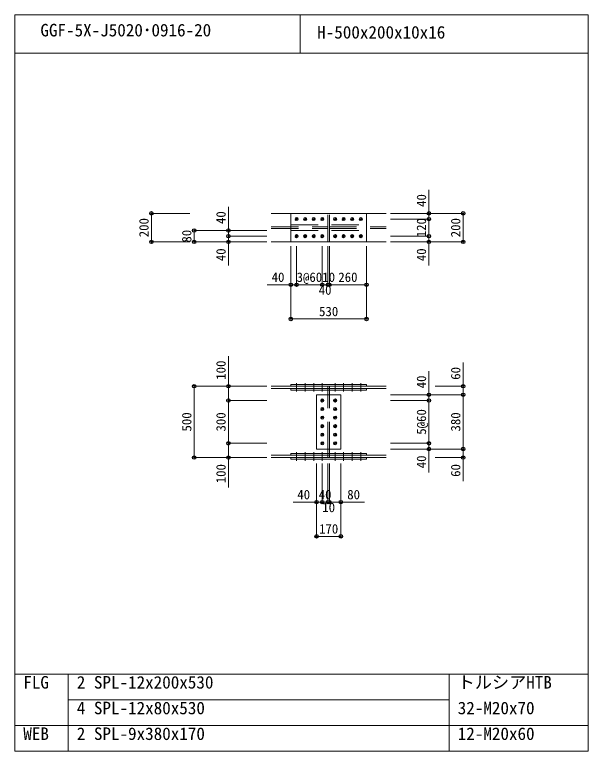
# Model space of a CAD drawing. Units: millimetres, scale not verified. Extents: x -8310 to 8310, y -4800 to 5700.
# Drawn here: x -8310 to -4290, y 540 to 5700 of the extents above; entities that cross this region are included whole.
import ezdxf
from ezdxf.enums import TextEntityAlignment as Align

# ---------------------------------------------------------------- set-up
doc = ezdxf.new("R2010")
doc.units = ezdxf.units.MM
doc.header["$LTSCALE"] = 30
doc.header["$PDMODE"] = 32
doc.header["$PDSIZE"] = 24
doc.linetypes.add('USER2', pattern=[9.525, 6.35, -3.175])
doc.layers.add('0-0', color=7, linetype='Continuous')
doc.layers.add('0-2', color=7, linetype='Continuous')
for name, color, linetype, lineweight in [('0-1', 7, 'Continuous', 18), ('0-5', 7, 'Continuous', 18), ('0-6', 7, 'USER2', 18), ('0-8', 7, 'Continuous', 18), ('0-9', 7, 'Continuous', 18), ('0-A', 7, 'Continuous', 18), ('0-B', 7, 'Continuous', 18)]:
    doc.layers.add(name, color=color, linetype=linetype, lineweight=lineweight)
doc.styles.add('ＭＳ ゴシック', font='')
doc.styles.get('ＭＳ ゴシック').set_extended_font_data('MS Gothic')

msp = doc.modelspace()

# ---------------------------------------------------------------- linework, layer by layer
at = {"layer": '0-0'}
for p in [(-7352, 4308.5), (-5407, 4308.5), (-5167, 4308.5), (-5407, 4268.5), (-7052, 4188.5), (-6812, 4188.5), (-6812, 4148.5), (-5407, 4148.5), (-7352, 4108.5), (-7052, 4108.5), (-6812, 4108.5), (-5407, 4108.5), (-5167, 4108.5), (-6374.5, 3808.5), (-6334.5, 3808.5), (-6154.5, 3808.5), (-6114.5, 3808.5), (-6104.5, 3808.5), (-5844.5, 3808.5), (-6374.5, 3568.5), (-5844.5, 3568.5), (-7052, 3097.5), (-6812, 3097.5), (-5167, 3097.5), (-5407, 3037.5), (-5167, 3037.5), (-6812, 2997.5), (-5407, 2997.5), (-6812, 2697.5), (-5407, 2697.5), (-5407, 2657.5), (-5167, 2657.5), (-7052, 2597.5), (-6812, 2597.5), (-5167, 2597.5), (-6194.5, 2285.5), (-6154.5, 2285.5), (-6114.5, 2285.5), (-6104.5, 2285.5), (-6024.5, 2285.5), (-6194.5, 2045.5), (-6024.5, 2045.5)]:
    msp.add_point(p, dxfattribs=at)
at = {"layer": '0-1'}
for p, q in [((-8310, 540), (-8310, 5700)), ((-8310, 5700), (-4290, 5700)), ((-6310, 5430), (-6310, 5700)), ((-4290, 540), (-4290, 5700)), ((-8310, 5430), (-4290, 5430)), ((-8310, 1080), (-4290, 1080)), ((-7935, 540), (-7935, 1080)), ((-5265, 540), (-5265, 1080)), ((-7935, 900), (-5265, 900)), ((-8310, 720), (-4290, 720)), ((-8310, 540), (-4290, 540))]:
    msp.add_line(p, q, dxfattribs=at)
at = {"layer": '0-5'}
for p, q in [((-6512, 4308.5), (-6114.5, 4308.5)), ((-6374.5, 4308.5), (-5844.5, 4308.5)), ((-6374.5, 4108.5), (-6374.5, 4308.5)), ((-6104.5, 4308.5), (-5707, 4308.5)), ((-6512, 4108.5), (-6114.5, 4108.5)), ((-6104.5, 4108.5), (-5707, 4108.5)), ((-6512, 3097.5), (-6114.5, 3097.5)), ((-6374.5, 3109.5), (-5844.5, 3109.5)), ((-6374.5, 3097.5), (-6374.5, 3109.5)), ((-6104.5, 3097.5), (-5707, 3097.5)), ((-6104.5, 3081.5), (-6104.5, 3097.5)), ((-6374.5, 3081.5), (-5844.5, 3081.5)), ((-6374.5, 3069.5), (-6374.5, 3081.5)), ((-6114.5, 3037.5), (-6114.5, 3069.5)), ((-6104.5, 3081.5), (-5707, 3081.5)), ((-6104.5, 3037.5), (-6104.5, 3069.5)), ((-6194.5, 3037.5), (-6024.5, 3037.5)), ((-6194.5, 2657.5), (-6194.5, 3037.5)), ((-6114.5, 2625.5), (-6114.5, 2657.5)), ((-6104.5, 2625.5), (-6104.5, 2657.5)), ((-6512, 2613.5), (-6114.5, 2613.5)), ((-6374.5, 2625.5), (-6114.5, 2625.5)), ((-6374.5, 2613.5), (-6374.5, 2625.5)), ((-6374.5, 2613.5), (-6114.5, 2613.5)), ((-6374.5, 2597.5), (-6114.5, 2597.5)), ((-6374.5, 2585.5), (-6374.5, 2597.5)), ((-6374.5, 2585.5), (-6114.5, 2585.5)), ((-6114.5, 2625.5), (-5844.5, 2625.5)), ((-6114.5, 2613.5), (-5844.5, 2613.5)), ((-6114.5, 2597.5), (-5844.5, 2597.5)), ((-6114.5, 2585.5), (-5844.5, 2585.5)), ((-6104.5, 2597.5), (-5707, 2597.5)), ((-5844.5, 2613.5), (-5844.5, 2625.5)), ((-5844.5, 2585.5), (-5844.5, 2597.5))]:
    msp.add_line(p, q, dxfattribs=at)
for points in [[(-6374.5, 4108.5), (-5844.5, 4108.5), (-5844.5, 4308.5)], [(-6512, 3081.5), (-6114.5, 3081.5), (-6114.5, 3097.5)], [(-6374.5, 3097.5), (-5844.5, 3097.5), (-5844.5, 3109.5)], [(-6374.5, 3069.5), (-5844.5, 3069.5), (-5844.5, 3081.5)], [(-6194.5, 2657.5), (-6024.5, 2657.5), (-6024.5, 3037.5)], [(-6512, 2597.5), (-6114.5, 2597.5), (-6114.5, 2613.5)], [(-6104.5, 2597.5), (-6104.5, 2613.5), (-5707, 2613.5)]]:
    msp.add_lwpolyline(points, dxfattribs=at)
at = {"layer": '0-6'}
for p, q in [((-6374.5, 4308.5), (-5844.5, 4308.5)), ((-6114.5, 4108.5), (-6114.5, 4308.5)), ((-6104.5, 4108.5), (-6104.5, 4308.5)), ((-6512, 4213.5), (-6114.5, 4213.5)), ((-6512, 4203.5), (-6114.5, 4203.5)), ((-6374.5, 4228.5), (-5844.5, 4228.5)), ((-6374.5, 4188.5), (-5844.5, 4188.5)), ((-6104.5, 4213.5), (-5707, 4213.5)), ((-6104.5, 4203.5), (-5707, 4203.5)), ((-6374.5, 4108.5), (-5844.5, 4108.5)), ((-6114.5, 3069.5), (-6114.5, 3081.5)), ((-6104.5, 3069.5), (-6104.5, 3081.5)), ((-6114.5, 2657.5), (-6114.5, 3037.5)), ((-6104.5, 2657.5), (-6104.5, 3037.5)), ((-6114.5, 2613.5), (-6114.5, 2625.5)), ((-6104.5, 2613.5), (-6104.5, 2625.5))]:
    msp.add_line(p, q, dxfattribs=at)
at = {"layer": '0-8'}
for p, q in [((-6345.5, 4268.5), (-6323.5, 4268.5)), ((-6343.84, 4259.17), (-6325.17, 4277.83)), ((-6334.5, 4257.5), (-6334.5, 4279.5)), ((-6285.5, 4268.5), (-6263.5, 4268.5)), ((-6283.84, 4259.17), (-6265.17, 4277.83)), ((-6274.5, 4257.5), (-6274.5, 4279.5)), ((-6225.5, 4268.5), (-6203.5, 4268.5)), ((-6223.84, 4259.17), (-6205.17, 4277.83)), ((-6214.5, 4257.5), (-6214.5, 4279.5)), ((-6165.5, 4268.5), (-6143.5, 4268.5)), ((-6163.84, 4259.17), (-6145.17, 4277.83)), ((-6154.5, 4257.5), (-6154.5, 4279.5)), ((-6075.5, 4268.5), (-6053.5, 4268.5)), ((-6073.84, 4259.17), (-6055.17, 4277.83)), ((-6064.5, 4257.5), (-6064.5, 4279.5)), ((-6015.5, 4268.5), (-5993.5, 4268.5)), ((-6013.84, 4259.17), (-5995.17, 4277.83)), ((-6004.5, 4257.5), (-6004.5, 4279.5)), ((-5955.5, 4268.5), (-5933.5, 4268.5)), ((-5953.84, 4259.17), (-5935.17, 4277.83)), ((-5944.5, 4257.5), (-5944.5, 4279.5)), ((-5895.5, 4268.5), (-5873.5, 4268.5)), ((-5893.84, 4259.17), (-5875.17, 4277.83)), ((-5884.5, 4257.5), (-5884.5, 4279.5)), ((-6345.5, 4148.5), (-6323.5, 4148.5)), ((-6343.84, 4139.17), (-6325.17, 4157.83)), ((-6334.5, 4137.5), (-6334.5, 4159.5)), ((-6285.5, 4148.5), (-6263.5, 4148.5)), ((-6283.84, 4139.17), (-6265.17, 4157.83)), ((-6274.5, 4137.5), (-6274.5, 4159.5)), ((-6225.5, 4148.5), (-6203.5, 4148.5)), ((-6223.84, 4139.17), (-6205.17, 4157.83)), ((-6214.5, 4137.5), (-6214.5, 4159.5)), ((-6165.5, 4148.5), (-6143.5, 4148.5)), ((-6163.84, 4139.17), (-6145.17, 4157.83)), ((-6154.5, 4137.5), (-6154.5, 4159.5)), ((-6075.5, 4148.5), (-6053.5, 4148.5)), ((-6073.84, 4139.17), (-6055.17, 4157.83)), ((-6064.5, 4137.5), (-6064.5, 4159.5)), ((-6015.5, 4148.5), (-5993.5, 4148.5)), ((-6013.84, 4139.17), (-5995.17, 4157.83)), ((-6004.5, 4137.5), (-6004.5, 4159.5)), ((-5955.5, 4148.5), (-5933.5, 4148.5)), ((-5953.84, 4139.17), (-5935.17, 4157.83)), ((-5944.5, 4137.5), (-5944.5, 4159.5)), ((-5895.5, 4148.5), (-5873.5, 4148.5)), ((-5893.84, 4139.17), (-5875.17, 4157.83)), ((-5884.5, 4137.5), (-5884.5, 4159.5)), ((-6165.5, 2997.5), (-6143.5, 2997.5)), ((-6163.84, 2988.17), (-6145.17, 3006.83)), ((-6154.5, 2986.5), (-6154.5, 3008.5)), ((-6075.5, 2997.5), (-6053.5, 2997.5)), ((-6073.84, 2988.17), (-6055.17, 3006.83)), ((-6064.5, 2986.5), (-6064.5, 3008.5)), ((-6163.84, 2928.17), (-6145.17, 2946.83)), ((-6154.5, 2926.5), (-6154.5, 2948.5)), ((-6073.84, 2928.17), (-6055.17, 2946.83)), ((-6064.5, 2926.5), (-6064.5, 2948.5)), ((-6165.5, 2937.5), (-6143.5, 2937.5)), ((-6075.5, 2937.5), (-6053.5, 2937.5)), ((-6165.5, 2877.5), (-6143.5, 2877.5)), ((-6163.84, 2868.17), (-6145.17, 2886.83)), ((-6154.5, 2866.5), (-6154.5, 2888.5)), ((-6075.5, 2877.5), (-6053.5, 2877.5)), ((-6073.84, 2868.17), (-6055.17, 2886.83)), ((-6064.5, 2866.5), (-6064.5, 2888.5)), ((-6165.5, 2817.5), (-6143.5, 2817.5)), ((-6163.84, 2808.17), (-6145.17, 2826.83)), ((-6154.5, 2806.5), (-6154.5, 2828.5)), ((-6075.5, 2817.5), (-6053.5, 2817.5)), ((-6073.84, 2808.17), (-6055.17, 2826.83)), ((-6064.5, 2806.5), (-6064.5, 2828.5)), ((-6165.5, 2757.5), (-6143.5, 2757.5)), ((-6163.84, 2748.17), (-6145.17, 2766.83)), ((-6154.5, 2746.5), (-6154.5, 2768.5)), ((-6075.5, 2757.5), (-6053.5, 2757.5)), ((-6073.84, 2748.17), (-6055.17, 2766.83)), ((-6064.5, 2746.5), (-6064.5, 2768.5)), ((-6165.5, 2697.5), (-6143.5, 2697.5)), ((-6163.84, 2688.17), (-6145.17, 2706.83)), ((-6154.5, 2686.5), (-6154.5, 2708.5)), ((-6075.5, 2697.5), (-6053.5, 2697.5)), ((-6073.84, 2688.17), (-6055.17, 2706.83)), ((-6064.5, 2686.5), (-6064.5, 2708.5))]:
    msp.add_line(p, q, dxfattribs=at)
at = {"layer": '0-9'}
for p, q in [((-6334.5, 3119.5), (-6334.5, 3059.5)), ((-6274.5, 3119.5), (-6274.5, 3059.5)), ((-6214.5, 3119.5), (-6214.5, 3059.5)), ((-6154.5, 3119.5), (-6154.5, 3059.5)), ((-6064.5, 3119.5), (-6064.5, 3059.5)), ((-6004.5, 3119.5), (-6004.5, 3059.5)), ((-5944.5, 3119.5), (-5944.5, 3059.5)), ((-5884.5, 3119.5), (-5884.5, 3059.5)), ((-6334.5, 2575.5), (-6334.5, 2635.5)), ((-6274.5, 2575.5), (-6274.5, 2635.5)), ((-6214.5, 2575.5), (-6214.5, 2635.5)), ((-6154.5, 2575.5), (-6154.5, 2635.5)), ((-6064.5, 2575.5), (-6064.5, 2635.5)), ((-6004.5, 2575.5), (-6004.5, 2635.5)), ((-5944.5, 2575.5), (-5944.5, 2635.5)), ((-5884.5, 2575.5), (-5884.5, 2635.5))]:
    msp.add_line(p, q, dxfattribs=at)
at = {"layer": '0-A'}
for p, q in [((-7082, 4308.5), (-7352, 4308.5)), ((-5677, 4308.5), (-5407, 4308.5)), ((-5677, 4308.5), (-5167, 4308.5)), ((-5677, 4268.5), (-5407, 4268.5)), ((-6542, 4188.5), (-7052, 4188.5)), ((-6542, 4188.5), (-6812, 4188.5)), ((-6542, 4148.5), (-6812, 4148.5)), ((-6812, 3943.5), (-6812, 4148.5)), ((-5677, 4148.5), (-5407, 4148.5)), ((-5407, 3943.5), (-5407, 4148.5)), ((-6542, 4108.5), (-6812, 4108.5)), ((-6374.5, 4078.5), (-6374.5, 3808.5)), ((-6374.5, 4078.5), (-6374.5, 3568.5)), ((-6334.5, 4078.5), (-6334.5, 3808.5)), ((-6334.5, 4078.5), (-6334.5, 3808.5)), ((-6154.5, 4078.5), (-6154.5, 3808.5)), ((-6154.5, 4078.5), (-6154.5, 3808.5)), ((-6114.5, 4078.5), (-6114.5, 3808.5)), ((-6114.5, 4078.5), (-6114.5, 3808.5)), ((-6104.5, 4078.5), (-6104.5, 3808.5)), ((-6104.5, 4078.5), (-6104.5, 3808.5)), ((-5844.5, 4078.5), (-5844.5, 3808.5)), ((-5844.5, 4078.5), (-5844.5, 3568.5)), ((-5677, 4108.5), (-5407, 4108.5)), ((-6539.5, 3808.5), (-6334.5, 3808.5)), ((-6334.5, 3808.5), (-6154.5, 3808.5)), ((-6154.5, 3808.5), (-6114.5, 3808.5)), ((-6114.5, 3808.5), (-6104.5, 3808.5)), ((-6104.5, 3808.5), (-5844.5, 3808.5)), ((-6374.5, 3568.5), (-5844.5, 3568.5)), ((-6542, 3097.5), (-7052, 3097.5)), ((-6542, 3097.5), (-6812, 3097.5)), ((-5363.12, 3097.5), (-5167, 3097.5)), ((-6542, 2997.5), (-6812, 2997.5)), ((-5677, 3037.5), (-5407, 3037.5)), ((-5677, 3037.5), (-5167, 3037.5)), ((-5677, 2997.5), (-5407, 2997.5)), ((-6542, 2697.5), (-6812, 2697.5)), ((-6812, 2387.5), (-6812, 2697.5)), ((-5677, 2697.5), (-5407, 2697.5)), ((-5407, 2492.5), (-5407, 2697.5)), ((-5677, 2657.5), (-5407, 2657.5)), ((-5677, 2657.5), (-5167, 2657.5)), ((-5167, 2432.5), (-5167, 2657.5)), ((-6542, 2597.5), (-6812, 2597.5)), ((-5363.12, 2597.5), (-5167, 2597.5)), ((-6194.5, 2555.5), (-6194.5, 2285.5)), ((-6194.5, 2555.5), (-6194.5, 2045.5)), ((-6154.5, 2555.5), (-6154.5, 2285.5)), ((-6154.5, 2555.5), (-6154.5, 2285.5)), ((-6114.5, 2555.5), (-6114.5, 2285.5)), ((-6114.5, 2555.5), (-6114.5, 2285.5)), ((-6104.5, 2555.5), (-6104.5, 2285.5)), ((-6104.5, 2555.5), (-6104.5, 2285.5)), ((-6024.5, 2555.5), (-6024.5, 2285.5)), ((-6024.5, 2555.5), (-6024.5, 2045.5)), ((-6359.5, 2285.5), (-6154.5, 2285.5)), ((-6154.5, 2285.5), (-6114.5, 2285.5)), ((-6114.5, 2285.5), (-6104.5, 2285.5)), ((-6104.5, 2285.5), (-5859.5, 2285.5)), ((-6194.5, 2045.5), (-6024.5, 2045.5))]:
    msp.add_line(p, q, dxfattribs=at)
for points in [[(-5677, 4268.5), (-5407, 4268.5), (-5407, 4473.5)], [(-6542, 4148.5), (-6812, 4148.5), (-6812, 4353.5)], [(-7082, 4108.5), (-7352, 4108.5), (-7352, 4308.5)], [(-5677, 4108.5), (-5167, 4108.5), (-5167, 4308.5)], [(-5677, 4148.5), (-5407, 4148.5), (-5407, 4268.5)], [(-6542, 4108.5), (-7052, 4108.5), (-7052, 4188.5)], [(-6542, 2997.5), (-6812, 2997.5), (-6812, 3307.5)], [(-5677, 3037.5), (-5167, 3037.5), (-5167, 3262.5)], [(-5677, 2997.5), (-5407, 2997.5), (-5407, 3202.5)], [(-6542, 2597.5), (-7052, 2597.5), (-7052, 3097.5)], [(-6542, 2697.5), (-6812, 2697.5), (-6812, 2997.5)], [(-5677, 2657.5), (-5167, 2657.5), (-5167, 3037.5)], [(-5677, 2697.5), (-5407, 2697.5), (-5407, 2997.5)]]:
    msp.add_lwpolyline(points, dxfattribs=at)
at = {"layer": '0-B'}
for centre in [(-6334.5, 4268.5), (-6274.5, 4268.5), (-6214.5, 4268.5), (-6154.5, 4268.5), (-6064.5, 4268.5), (-6004.5, 4268.5), (-5944.5, 4268.5), (-5884.5, 4268.5), (-6334.5, 4148.5), (-6274.5, 4148.5), (-6214.5, 4148.5), (-6154.5, 4148.5), (-6064.5, 4148.5), (-6004.5, 4148.5), (-5944.5, 4148.5), (-5884.5, 4148.5), (-6154.5, 2997.5), (-6064.5, 2997.5), (-6154.5, 2937.5), (-6064.5, 2937.5), (-6154.5, 2877.5), (-6064.5, 2877.5), (-6154.5, 2817.5), (-6064.5, 2817.5), (-6154.5, 2757.5), (-6064.5, 2757.5), (-6154.5, 2697.5), (-6064.5, 2697.5)]:
    msp.add_circle(centre, 11, dxfattribs=at)

# ---------------------------------------------------------------- texts
at = {"layer": '0-2', "style": 'ＭＳ ゴシック'}
for s, p in [('GGF-5X-J5020･0916-20', (-8130, 5521.8)), ('H-500x200x10x16', (-6190, 5506.8)), ('FLG', (-8250, 952.8)), ('2', (-7875, 952.8)), ('SPL-12x200x530', (-7755, 952.8)), ('トルシアHTB', (-5205, 952.8)), ('4', (-7875, 772.8)), ('SPL-12x80x530', (-7755, 772.8)), ('32-M20x70', (-5205, 772.8)), ('WEB', (-8250, 592.8)), ('2', (-7875, 592.8)), ('SPL-9x380x170', (-7755, 592.8)), ('12-M20x60', (-5205, 592.8))]:
    msp.add_text(s, height=87.98, dxfattribs=at).set_placement(p, align=Align.BOTTOM_LEFT)
at = {"layer": '0-A', "style": 'ＭＳ ゴシック'}
for s, p in [('40', (-5407, 4353.5)), ('40', (-6812, 4233.5)), ('200', (-7352, 4141)), ('120', (-5407, 4141)), ('200', (-5167, 4141)), ('80', (-7052, 4103.5)), ('40', (-6812, 3973.5)), ('40', (-5407, 3973.5)), ('100', (-6812, 3142.5)), ('60', (-5167, 3142.5)), ('40', (-5407, 3082.5)), ('500', (-7052, 2780)), ('300', (-6812, 2780)), ('5@60', (-5407, 2757.5)), ('380', (-5167, 2780)), ('40', (-5407, 2522.5)), ('100', (-6812, 2417.5)), ('60', (-5167, 2462.5))]:
    msp.add_text(s, height=65.98, rotation=90, dxfattribs=at).set_placement(p, align=Align.BOTTOM_LEFT)
for s, p in [('40', (-6509.5, 3808.5)), ('3@60', (-6334.5, 3808.5)), ('10', (-6154.5, 3808.5)), ('260', (-6042, 3808.5)), ('40', (-6179.5, 3718.5)), ('530', (-6177, 3568.5)), ('40', (-6329.5, 2285.5)), ('40', (-6179.5, 2285.5)), ('80', (-5979.5, 2285.5)), ('10', (-6154.5, 2195.5)), ('170', (-6177, 2045.5))]:
    msp.add_text(s, height=65.98, dxfattribs=at).set_placement(p, align=Align.BOTTOM_LEFT)

doc.saveas('drawing.dxf')
